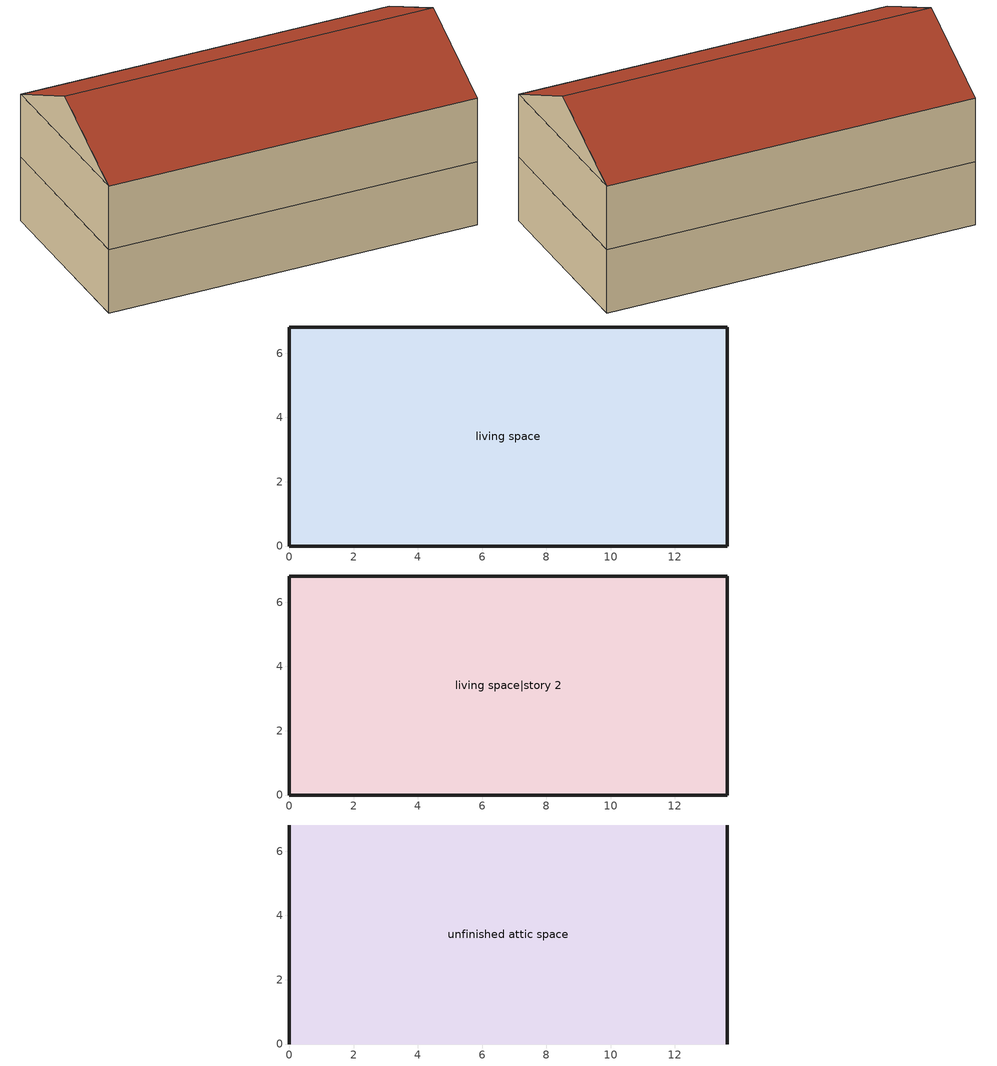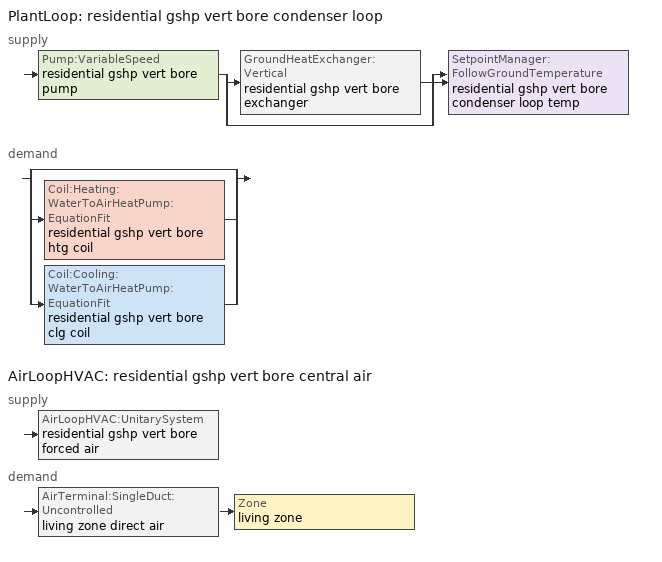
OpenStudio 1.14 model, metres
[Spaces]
living space
 floor ground: 0,0 0,6.82 13.63,6.82 13.63,0 z0
 wall outside: 0,6.82 0,0 13.63,0 13.63,6.82 0,6.82 z0:2.44
living space|story 2
 floor to living space: 0,0 0,6.82 13.63,6.82 13.63,0 z2.44
 wall outside: 0,6.82 0,0 13.63,0 13.63,6.82 0,6.82 z2.44:4.88
unfinished attic space
 floor to living space|story 2: 0,6.82 13.63,6.82 13.63,0 0,0 z4.88
 wall outside: 0,3.41,6.58 0,6.82,4.88 0,0,4.88; 13.63,3.41,6.58 13.63,0,4.88 13.63,6.82,4.88
 roof outside: 13.63,3.41,6.58 0,3.41,6.58 0,0,4.88 13.63,0,4.88; 0,3.41,6.58 13.63,3.41,6.58 13.63,6.82,4.88 0,6.82,4.88
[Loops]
PlantLoop 'residential gshp vert bore condenser loop'
 supply: Pump:VariableSpeed 'residential gshp vert bore pump' > split
  | GroundHeatExchanger:Vertical 'residential gshp vert bore exchanger'
  | bypass
  join > SetpointManager:FollowGroundTemperature 'residential gshp vert bore condenser loop temp'
 demand: split
  | bypass
  | Coil:Heating:WaterToAirHeatPump:EquationFit 'residential gshp vert bore htg coil'
  | Coil:Cooling:WaterToAirHeatPump:EquationFit 'residential gshp vert bore clg coil'
AirLoopHVAC 'residential gshp vert bore central air'
 supply: AirLoopHVAC:UnitarySystem 'residential gshp vert bore forced air'
 demand: AirTerminal:SingleDuct:Uncontrolled 'living zone direct air' > Zone 'living zone'
[Building]
Building: Standards Number of Stories=2; Standards Number of Above Ground Stories=2; Standards Building Type=SingleFamilyDetached; Standards Number of Living Units=1
[Site]
Denver Intl Ap_CO_USA: Latitude {deg}=39.83; Longitude {deg}=-104.65; Time Zone {hr}=-7; Elevation {m}=1650
[ClimateZones]
Climate Zone Institution Name 2=Building America; Climate Zone Document Year 2=0; Climate Zone Value 2=Cold
[SizingPeriod:DesignDay] Barometric Pressure {Pa}=83011; Sky Clearness=0; Rain Indicator=0; Snow Indicator=0; Day of Month=21; Daylight Saving Time Indicator=0; Humidity Indicating Type=Wetbulb; Dry-Bulb Temperature Range Modifier Type=DefaultMultipliers
Name | Maximum Dry-Bulb Temperature {C} | Daily Dry-Bulb Temperature Range {deltaC} | Humidity Indicating Conditions at Maximum Dry-Bulb | Wind Speed {m/s} | Wind Direction {deg} | Month | Day Type | Solar Model Indicator | ASHRAE Taub | ASHRAE Taud
Denver Intl Ap Ann Htg 99% Condns DB | -14 | 0 | -14 | 3.3 | 160 | 12 | WinterDesignDay | ASHRAEClearSky
Denver Intl Ap Ann Clg 1% Condns WB=>MDB | 27 | 15.2 | 17.6 | 4.2 | 80 | 7 | SummerDesignDay | ASHRAETau | 0.424 | 2.012
Denver Intl Ap Ann Clg 1% Condns DB=>MWB | 33.2 | 15.2 | 15.6 | 4.2 | 80 | 7 | SummerDesignDay | ASHRAETau | 0.424 | 2.012
[Site:WaterMainsTemperature]
Calculation Method=Correlation; Annual Average Outdoor Air Temperature {C}=10.8753; Maximum Difference In Monthly Average Outdoor Air Temperatures {deltaC}=23.1524
[Site:GroundTemperature:BuildingSurface]
6.71221, 4.9416, 4.79814, 5.63626, 9.00496, 12.3608, 15.2732, 17.1228, 17.2883, 15.7979, 12.9685, 9.71588
[Site:GroundTemperature:Deep]
10.8753, 10.8753, 10.8753, 10.8753, 10.8753, 10.8753, 10.8753, 10.8753, 10.8753, 10.8753, 10.8753, 10.8753
[ThermalZone] Use Ideal Air Loads=No
living zone; unfinished attic zone
[Sizing:Zone] Zone Cooling Design Supply Air Temperature Input Method=SupplyAirTemperature; Zone Cooling Design Supply Air Temperature {C}=14; Zone Cooling Design Supply Air Temperature Difference {deltaC}=11.11; Zone Heating Design Supply Air Temperature Input Method=SupplyAirTemperature; Zone Heating Design Supply Air Temperature {C}=40; Zone Heating Design Supply Air Temperature Difference {deltaC}=11.11; Zone Cooling Design Supply Air Humidity Ratio {kg-H2O/kg-air}=0.0085; Zone Heating Design Supply Air Humidity Ratio {kg-H2O/kg-air}=0.008; Cooling Design Air Flow Method=DesignDay; Heating Design Air Flow Method=DesignDay; Account for Dedicated Outdoor Air System=No; Dedicated Outdoor Air System Control Strategy=NeutralSupplyAir; Dedicated Outdoor Air Low Setpoint Temperature for Design {C}=autosize; Dedicated Outdoor Air High Setpoint Temperature for Design {C}=autosize
living zone; unfinished attic zone
[Zone equipment]
living zone: living zone direct air
[Space] Building Unit=unit 1
Name | Thermal Zone
living space; living space|story 2 | living zone
unfinished attic space | unfinished attic zone
[BuildingUnit]
unit 1: Building Unit Type=Residential
[GroundHeatExchanger:Vertical]
residential gshp vert bore exchanger: Maximum Flow Rate {m3/s}=0.0033; Number of Bore Holes=6; Bore Hole Length {m}=95.4024; Bore Hole Radius {m}=0.0635; Ground Thermal Conductivity {W/m-K}=1.03844; Ground Thermal Heat Capacity {J/m3-K}=1.93485e+06; Ground Temperature {C}=10.8753; Design Flow Rate {m3/s}=0.000189271; Grout Thermal Conductivity {W/m-K}=0.692294; Pipe Thermal Conductivity {W/m-K}=0.398069; Pipe Out Diameter {m}=0.02667; U-Tube Distance {m}=0.0245389; Pipe Thickness {m}=0.0024257; Maximum Length of Simulation=1; G-Function Reference Ratio=0.0005; G-Function Ln(T/Ts) Value 1=-15.2996; G-Function G Value 1=-0.348322; G-Function Ln(T/Ts) Value 2=-14.201; G-Function G Value 2=0.022208; G-Function Ln(T/Ts) Value 3=-13.2202; G-Function G Value 3=0.412345; G-Function Ln(T/Ts) Value 4=-12.2086; G-Function G Value 4=0.867498; G-Function Ln(T/Ts) Value 5=-11.1888; G-Function G Value 5=1.357839; G-Function Ln(T/Ts) Value 6=-10.1816; G-Function G Value 6=1.852024; G-Function Ln(T/Ts) Value 7=-9.1815; G-Function G Value 7=2.345656; G-Function Ln(T/Ts) Value 8=-8.6809; G-Function G Value 8=2.593958; G-Function Ln(T/Ts) Value 9=-8.5; G-Function G Value 9=2.679; G-Function Ln(T/Ts) Value 10=-7.8; G-Function G Value 10=3.023; G-Function Ln(T/Ts) Value 11=-7.2; G-Function G Value 11=3.32; G-Function Ln(T/Ts) Value 12=-6.5; G-Function G Value 12=3.681; G-Function Ln(T/Ts) Value 13=-5.9; G-Function G Value 13=4.071; G-Function Ln(T/Ts) Value 14=-5.2; G-Function G Value 14=4.828; G-Function Ln(T/Ts) Value 15=-4.5; G-Function G Value 15=6.253; G-Function Ln(T/Ts) Value 16=-3.963; G-Function G Value 16=7.894; G-Function Ln(T/Ts) Value 17=-3.27; G-Function G Value 17=11.82; G-Function Ln(T/Ts) Value 18=-2.864; G-Function G Value 18=15.117; G-Function Ln(T/Ts) Value 19=-2.577; G-Function G Value 19=18.006; G-Function Ln(T/Ts) Value 20=-2.171; G-Function G Value 20=22.887; G-Function Ln(T/Ts) Value 21=-1.884; G-Function G Value 21=26.924; G-Function Ln(T/Ts) Value 22=-1.191; G-Function G Value 22=38.004; G-Function Ln(T/Ts) Value 23=-0.497; G-Function G Value 23=49.919; G-Function Ln(T/Ts) Value 24=-0.274; G-Function G Value 24=53.407; G-Function Ln(T/Ts) Value 25=-0.051; G-Function G Value 25=56.632; G-Function Ln(T/Ts) Value 26=0.196; G-Function G Value 26=59.825; G-Function Ln(T/Ts) Value 27=0.419; G-Function G Value 27=62.349; G-Function Ln(T/Ts) Value 28=0.642; G-Function G Value 28=64.524; G-Function Ln(T/Ts) Value 29=0.873; G-Function G Value 29=66.412; G-Function Ln(T/Ts) Value 30=1.112; G-Function G Value 30=67.993; G-Function Ln(T/Ts) Value 31=1.335; G-Function G Value 31=69.162; G-Function Ln(T/Ts) Value 32=1.679; G-Function G Value 32=70.476; G-Function Ln(T/Ts) Value 33=2.028; G-Function G Value 33=71.361; G-Function Ln(T/Ts) Value 34=2.275; G-Function G Value 34=71.79; G-Function Ln(T/Ts) Value 35=3.003; G-Function G Value 35=72.511; G-Function Ln(T/Ts) Value 36=-8.5; G-Function G Value 36=2.679; G-Function Ln(T/Ts) Value 37=-7.8; G-Function G Value 37=3.023; G-Function Ln(T/Ts) Value 38=-7.2; G-Function G Value 38=3.318; G-Function Ln(T/Ts) Value 39=-6.5; G-Function G Value 39=3.664; G-Function Ln(T/Ts) Value 40=-5.9; G-Function G Value 40=3.962; G-Function Ln(T/Ts) Value 41=-5.2; G-Function G Value 41=4.312; G-Function Ln(T/Ts) Value 42=-4.5; G-Function G Value 42=4.69; G-Function Ln(T/Ts) Value 43=-3.963; G-Function G Value 43=4.964; G-Function Ln(T/Ts) Value 44=-3.27; G-Function G Value 44=5.563; G-Function Ln(T/Ts) Value 45=-2.864; G-Function G Value 45=5.983; G-Function Ln(T/Ts) Value 46=-2.577; G-Function G Value 46=6.314; G-Function Ln(T/Ts) Value 47=-2.171; G-Function G Value 47=6.828; G-Function Ln(T/Ts) Value 48=-1.884; G-Function G Value 48=7.218; G-Function Ln(T/Ts) Value 49=-1.191; G-Function G Value 49=8.159; G-Function Ln(T/Ts) Value 50=-0.497; G-Function G Value 50=9.179; G-Function Ln(T/Ts) Value 51=-0.274; G-Function G Value 51=9.479; G-Function Ln(T/Ts) Value 52=-0.051; G-Function G Value 52=9.766; G-Function Ln(T/Ts) Value 53=0.196; G-Function G Value 53=10.045; G-Function Ln(T/Ts) Value 54=0.419; G-Function G Value 54=10.265; G-Function Ln(T/Ts) Value 55=0.642; G-Function G Value 55=10.458; G-Function Ln(T/Ts) Value 56=0.873; G-Function G Value 56=10.627; G-Function Ln(T/Ts) Value 57=1.112; G-Function G Value 57=10.773; G-Function Ln(T/Ts) Value 58=1.335; G-Function G Value 58=10.883; G-Function Ln(T/Ts) Value 59=1.679; G-Function G Value 59=11.01; G-Function Ln(T/Ts) Value 60=2.028; G-Function G Value 60=11.096; G-Function Ln(T/Ts) Value 61=2.275; G-Function G Value 61=11.138; G-Function Ln(T/Ts) Value 62=3.003; G-Function G Value 62=11.207
[PlantLoop]
residential gshp vert bore condenser loop: Fluid Type=Water; Maximum Loop Temperature {C}=48.88889; Minimum Loop Temperature {C}=5.44444; Maximum Loop Flow Rate {m3/s}=0.000189271; Minimum Loop Flow Rate {m3/s}=0; Plant Loop Volume {m3}=Autocalculate; Load Distribution Scheme=SequentialLoad
[Sizing:Plant]
residential gshp vert bore condenser loop: Loop Type=Condenser; Design Loop Exit Temperature {C}=29.4444; Loop Design Temperature Difference {deltaC}=5.55556; Sizing Option=NonCoincident; Zone Timesteps in Averaging Window=1; Coincident Sizing Factor Mode=None
[SetpointManager:FollowGroundTemperature]
residential gshp vert bore condenser loop temp: Control Variable=Temperature; Offset Temperature Difference {deltaC}=0; Maximum Setpoint Temperature {C}=48.88889; Minimum Setpoint Temperature {C}=5.44444
[Pump:VariableSpeed]
residential gshp vert bore pump: Rated Flow Rate {m3/s}=0.000189271; Rated Pump Head {Pa}=149460; Motor Efficiency=0.462; Fraction of Motor Inefficiencies to Fluid Stream=0; Coefficient 1 of the Part Load Performance Curve=0; Coefficient 2 of the Part Load Performance Curve=1; Coefficient 3 of the Part Load Performance Curve=0; Coefficient 4 of the Part Load Performance Curve=0; Minimum Flow Rate {m3/s}=0; Pump Control Type=Intermittent
[Coil:Heating:WaterToAirHeatPump:EquationFit]
residential gshp vert bore htg coil: Rated Water Flow Rate {m3/s}=0.000189271; Rated Heating Capacity {W}=10550.6; Rated Heating Coefficient of Performance {W/W}=3.64475; Heating Capacity Coefficient 1=-5.21544; Heating Capacity Coefficient 2=-1.07399; Heating Capacity Coefficient 3=7.59731; Heating Capacity Coefficient 4=0; Heating Capacity Coefficient 5=0; Heating Power Consumption Coefficient 1=-11.0778; Heating Power Consumption Coefficient 2=10.2338; Heating Power Consumption Coefficient 3=1.52933; Heating Power Consumption Coefficient 4=0; Heating Power Consumption Coefficient 5=0
[Coil:Heating:Electric]
residential gshp vert bore supp heater: Availability Schedule=Always On Discrete; Efficiency=1
[Coil:Cooling:WaterToAirHeatPump:EquationFit]
residential gshp vert bore clg coil: Rated Water Flow Rate {m3/s}=0.000189271; Rated Total Cooling Capacity {W}=10550.6; Rated Sensible Cooling Capacity {W}=7723.01; Rated Cooling Coefficient of Performance {W/W}=5.35551; Total Cooling Capacity Coefficient 1=-3.91606; Total Cooling Capacity Coefficient 2=7.04294; Total Cooling Capacity Coefficient 3=-2.27059; Total Cooling Capacity Coefficient 4=0; Total Cooling Capacity Coefficient 5=0; Sensible Cooling Capacity Coefficient 1=26.7839; Sensible Cooling Capacity Coefficient 2=0; Sensible Cooling Capacity Coefficient 3=-23.8324; Sensible Cooling Capacity Coefficient 4=-1.11574; Sensible Cooling Capacity Coefficient 5=0; Sensible Cooling Capacity Coefficient 6=0.00901534; Cooling Power Consumption Coefficient 1=-6.23374; Cooling Power Consumption Coefficient 2=1.6101; Cooling Power Consumption Coefficient 3=5.31708; Cooling Power Consumption Coefficient 4=0; Cooling Power Consumption Coefficient 5=0; Nominal Time for Condensate Removal to Begin {s}=1000; Ratio of Initial Moisture Evaporation Rate and Steady State Latent Capacity=1.5
[Fan:OnOff]
living zone Supply Fan: Availability Schedule=SupplyFanAvailability; Fan Efficiency=0.117562; Pressure Rise {Pa}=124.55; Maximum Flow Rate {m3/s}=autosize; Motor Efficiency=1; Motor In Airstream Fraction=1; Fan Power Ratio Function of Speed Ratio Curve=Fan On Off Power Curve; Fan Efficiency Ratio Function of Speed Ratio Curve=Fan On Off Efficiency Curve
[AirLoopHVAC:UnitarySystem]
residential gshp vert bore forced air: Control Type=Load; Controlling Zone or Thermostat Location=living zone; Dehumidification Control Type=None; Availability Schedule=Always On Discrete; Supply Fan=living zone Supply Fan; Fan Placement=BlowThrough; Supply Air Fan Operating Mode Schedule=SupplyFanOperation; Heating Coil=residential gshp vert bore htg coil; DX Heating Coil Sizing Ratio=1; Cooling Coil=residential gshp vert bore clg coil; Use DOAS DX Cooling Coil=No; DOAS DX Cooling Coil Leaving Minimum Air Temperature {C}=2; Latent Load Control=SensibleOnlyLoadControl; Supplemental Heating Coil=residential gshp vert bore supp heater; Supply Air Flow Rate During Cooling Operation {m3/s}=autosize; Supply Air Flow Rate During Heating Operation {m3/s}=autosize; Supply Air Flow Rate When No Cooling or Heating is Required {m3/s}=0; Maximum Supply Air Temperature {C}=76.6667; Maximum Outdoor Dry-Bulb Temperature for Supplemental Heater Operation {C}=4.44444; Maximum Cycling Rate {cycles/hr}=2.5; Heat Pump Time Constant {s}=60; Fraction of On-Cycle Power Use=0.01; Heat Pump Fan Delay Time {s}=60; Ancilliary On-Cycle Electric Power {W}=0; Ancilliary Off-Cycle Electric Power {W}=0
[AirLoopHVAC]
residential gshp vert bore central air: Availability Schedule=Always On Discrete; Design Supply Air Flow Rate {m3/s}=AutoSize
[Sizing:System]
residential gshp vert bore central air: Type of Load to Size On=Sensible; Design Outdoor Air Flow Rate {m3/s}=Autosize; Minimum System Air Flow Ratio=0.3; Preheat Design Temperature {C}=7; Preheat Design Humidity Ratio {kg-H2O/kg-Air}=0.008; Precool Design Temperature {C}=12.8; Precool Design Humidity Ratio {kg-H2O/kg-Air}=0.008; Central Cooling Design Supply Air Temperature {C}=12.8; Central Heating Design Supply Air Temperature {C}=16.7; Sizing Option=NonCoincident; 100% Outdoor Air in Cooling=Yes; 100% Outdoor Air in Heating=Yes; Central Cooling Design Supply Air Humidity Ratio {kg-H2O/kg-Air}=0.0085; Central Heating Design Supply Air Humidity Ratio {kg-H2O/kg-Air}=0.008; Cooling Design Air Flow Method=DesignDay; Cooling Design Air Flow Rate {m3/s}=0; Heating Design Air Flow Method=DesignDay; Heating Design Air Flow Rate {m3/s}=0; System Outdoor Air Method=ZoneSum; Zone Maximum Outdoor Air Fraction=1; Cooling Supply Air Flow Rate Per Floor Area {m3/s-m2}=0.00996765; Cooling Fraction of Autosized Cooling Supply Air Flow Rate=1; Cooling Supply Air Flow Rate Per Unit Cooling Capacity {m3/s-W}=3.94755e-05; Heating Supply Air Flow Rate Per Floor Area {m3/s-m2}=0.00996765; Heating Fraction of Autosized Heating Supply Air Flow Rate=1; Heating Fraction of Autosized Cooling Supply Air Flow Rate=1; Heating Supply Air Flow Rate Per Unit Heating Capacity {m3/s-W}=3.15882e-05; Cooling Design Capacity Method=CoolingDesignCapacity; Cooling Design Capacity {W}=autosize; Cooling Design Capacity Per Floor Area {W/m2}=234.7; Fraction of Autosized Cooling Design Capacity=1; Heating Design Capacity Method=HeatingDesignCapacity; Heating Design Capacity {W}=autosize; Heating Design Capacity Per Floor Area {W/m2}=157; Fraction of Autosized Heating Design Capacity=1; Central Cooling Capacity Control Method=OnOff
[AirTerminal:SingleDuct:Uncontrolled]
living zone direct air: Availability Schedule=Always On Discrete; Maximum Air Flow Rate {m3/s}=AutoSize
[Schedule:Constant]
Name | Value
Always On Discrete; SupplyFanAvailability | 1
SupplyFanOperation | 0
[Curve:Exponent]
Fan On Off Power Curve: Coefficient1 Constant=1; Coefficient2 Constant=0; Coefficient3 Constant=0; Minimum Value of x=0; Maximum Value of x=1
[Curve:Cubic]
Fan On Off Efficiency Curve: Coefficient1 Constant=1; Coefficient2 x=0; Coefficient3 x**2=0; Coefficient4 x**3=0; Minimum Value of x=0; Maximum Value of x=1
